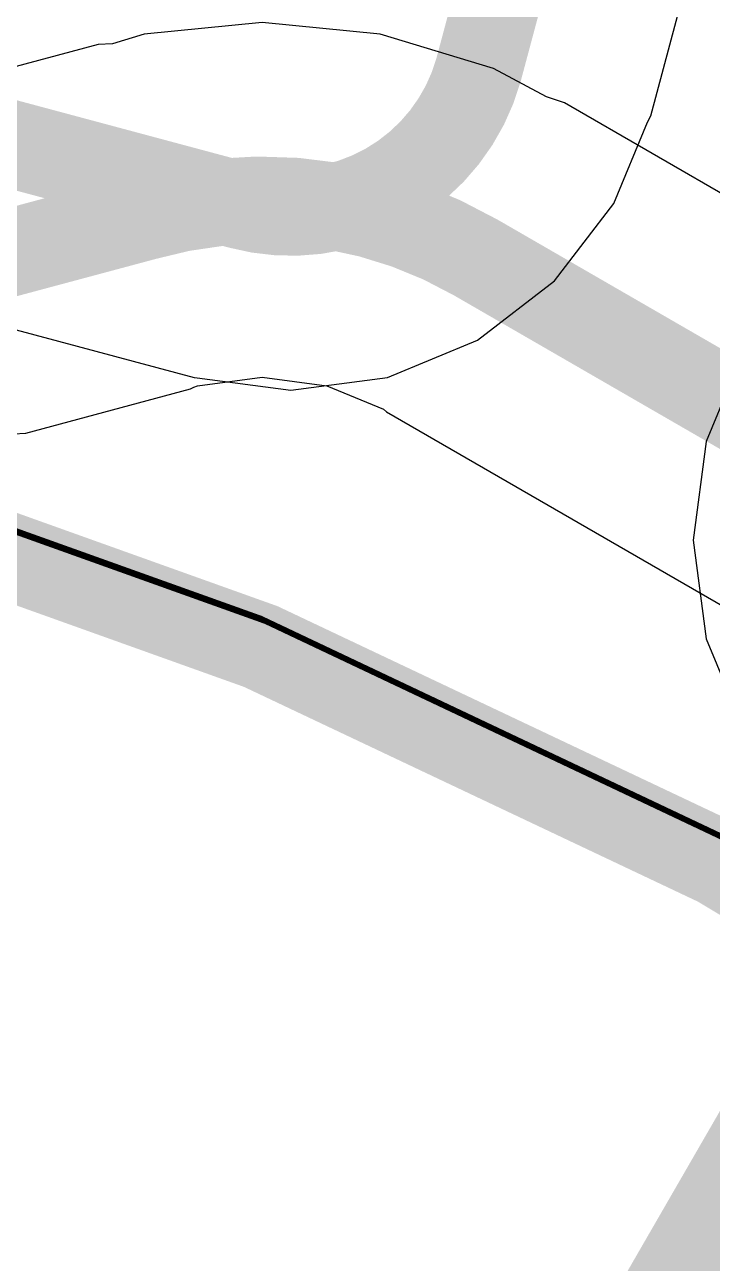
# Model space of a CAD drawing. Header units: inches. Extents: x -7 to 348, y -14 to 159.
# Drawn here: x 40.865 to 42.863, y 31.533 to 35.132 of the extents above; entities that cross this region are included whole.
import ezdxf

# ---------------------------------------------------------------- set-up
doc = ezdxf.new("R2010")
doc.units = ezdxf.units.IN
for name, color, linetype in [('Bottom Layer', 5, 'Continuous'), ('Dimension', 6, 'Continuous'), ('Mechanical 4', 56, 'Continuous'), ('Top Layer', 1, 'Continuous'), ('Top Overlay', 2, 'Continuous')]:
    doc.layers.add(name, color=color, linetype=linetype)

msp = doc.modelspace()

# ---------------------------------------------------------------- linework, layer by layer
at = {"layer": 'Bottom Layer'}
for p, q in [((41.5548, 35.1387), (41.2121, 35.1049)), ((41.8975, 35.1049), (41.5548, 35.1387)), ((41.2121, 35.1049), (41.1201, 35.077)), ((42.227, 35.005), (41.8975, 35.1049)), ((41.0782, 35.0743), (40.7367, 34.9828)), ((41.1201, 35.077), (41.0782, 35.0743)), ((42.3814, 34.9224), (42.227, 35.005)), ((42.4338, 34.9047), (42.3814, 34.9224)), ((45.3656, 33.212), (42.4338, 34.9047)), ((41.3558, 34.0784), (41.367, 34.083)), ((41.367, 34.083), (41.5548, 34.1077)), ((41.5548, 34.1077), (41.7426, 34.083)), ((41.7426, 34.083), (41.9079, 34.0146)), ((40.8682, 33.9456), (41.3462, 34.0737)), ((41.3462, 34.0737), (41.3558, 34.0784)), ((41.9079, 34.0146), (41.9159, 34.0075)), ((41.9159, 34.0075), (44.9517, 32.2548)), ((40.8317, 33.9432), (40.8682, 33.9456))]:
    msp.add_line(p, q, dxfattribs=at)
at = {"layer": 'Bottom Layer', "const_width": 0.254}
msp.add_lwpolyline([(41.2122, 34.574, -0.203622), (42.1749, 34.4561)], format="xyb", dxfattribs=at)
for points in [[(40.7342, 34.4459), (41.2122, 34.574)], [(42.1749, 34.4561), (45.2106, 32.7034)]]:
    msp.add_lwpolyline(points, dxfattribs=at)
at = {"layer": 'Bottom Layer', "const_width": 0.127}
for points in [[(41.1487, 34.574, 1), (41.2757, 34.574, 1)], [(41.1487, 34.574, 1), (41.2757, 34.574, 1)], [(42.1114, 34.4561, 1), (42.2384, 34.4561, 1)], [(42.1114, 34.4561, 1), (42.2384, 34.4561, 1)]]:
    msp.add_lwpolyline(points, format="xyb", close=True, dxfattribs=at)
at = {"layer": 'Dimension', "const_width": 0.254}
for points in [[(58.31, 19.467, 1), (13.31, 19.467, 1)], [(54.5603, 19.4669, 1), (17.0603, 19.4669, 1)]]:
    msp.add_lwpolyline(points, format="xyb", close=True, dxfattribs=at)
msp.add_lwpolyline([(22.3332, -3.8762), (47.8332, 40.2911)], dxfattribs=at)
at = {"layer": 'Mechanical 4', "const_width": 0.0127}
for points in [[(50.811, 19.55, 1), (20.811, 19.55, 1)], [(50.811, 19.55, 1), (20.811, 19.55, 1)], [(50.811, 19.55, 1), (20.811, 19.55, 1)], [(50.811, 19.55, 1), (20.811, 19.55, 1)], [(50.8248, 19.5385, 1), (20.8248, 19.5385, 1)], [(50.8248, 19.5385, 1), (20.8248, 19.5385, 1)], [(50.8248, 19.5385, 1), (20.8248, 19.5385, 1)], [(50.8248, 19.5385, 1), (20.8248, 19.5385, 1)]]:
    msp.add_lwpolyline(points, format="xyb", close=True, dxfattribs=at)
at = {"layer": 'Top Layer'}
for p, q in [((42.6843, 34.8675), (43.2285, 36.8986)), ((37.9709, 35.014), (41.3569, 34.1068)), ((42.5771, 34.6123), (42.6752, 34.8492)), ((42.6752, 34.8492), (42.6843, 34.8675)), ((42.4049, 34.3878), (42.5771, 34.6123)), ((42.1804, 34.2155), (42.4049, 34.3878)), ((41.9189, 34.1072), (42.1804, 34.2155)), ((41.3569, 34.1068), (41.3656, 34.1062)), ((41.3656, 34.1062), (41.6384, 34.0703)), ((41.6384, 34.0703), (41.9189, 34.1072)), ((42.9158, 34.0915), (42.8451, 33.9208)), ((42.8451, 33.9208), (42.8074, 33.6344)), ((42.8074, 33.6344), (42.8451, 33.3479)), ((42.8451, 33.3479), (42.9557, 33.081))]:
    msp.add_line(p, q, dxfattribs=at)
for points, const_width in [([(23.9597, 38.6755, -0.53877), (58.0622, 22.8854)], 2.032), ([(42.1841, 35.0015, -0.411354), (41.4909, 34.6071)], 0.254)]:
    msp.add_lwpolyline(points, format="xyb", dxfattribs=dict(at, const_width=const_width))
at = {"layer": 'Top Layer', "const_width": 0.254}
for points in [[(42.1839, 35.0015), (42.7282, 37.0326)], [(38.105, 35.5144), (41.4909, 34.6071)]]:
    msp.add_lwpolyline(points, dxfattribs=at)
at = {"layer": 'Top Layer', "const_width": 0.127}
for points in [[(42.1204, 35.0015, 1), (42.2474, 35.0015, 1)], [(42.1206, 35.0015, 1), (42.2476, 35.0015, 1)], [(41.4274, 34.6071, 1), (41.5544, 34.6071, 1)], [(41.4274, 34.6071, 1), (41.5544, 34.6071, 1)]]:
    msp.add_lwpolyline(points, format="xyb", close=True, dxfattribs=at)
at = {"layer": 'Top Overlay', "const_width": 0.254}
msp.add_lwpolyline([(50.8104, 19.4669, 1), (20.8103, 19.4669, 1)], format="xyb", close=True, dxfattribs=at)

doc.saveas('drawing.dxf')
